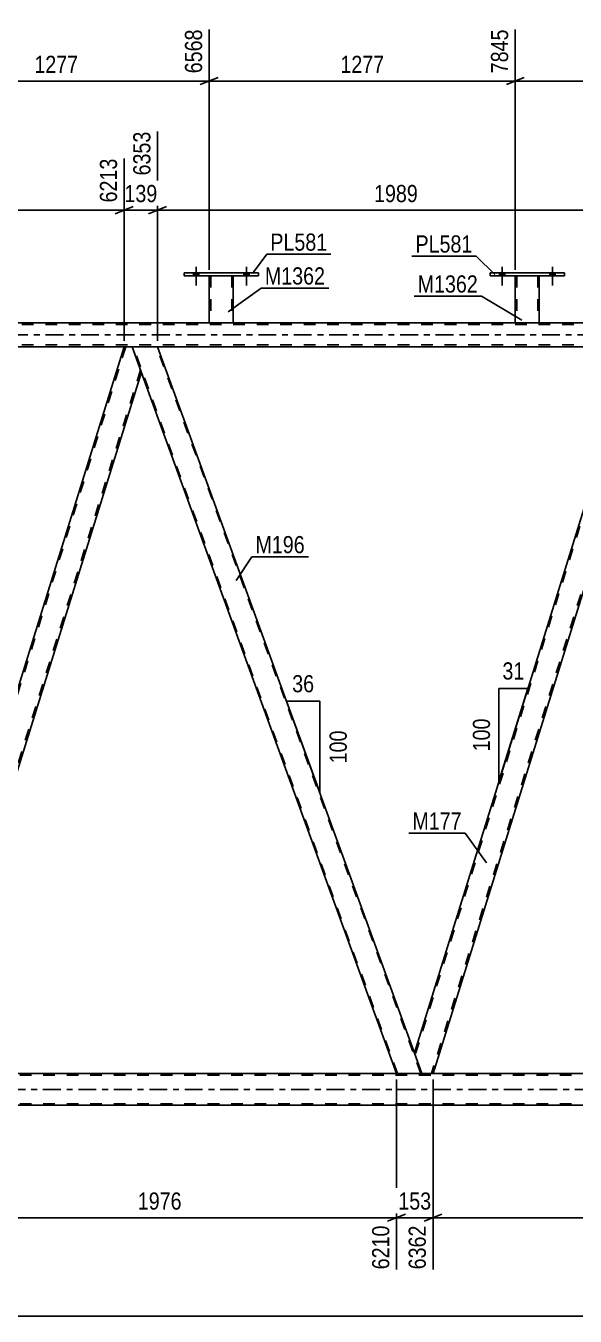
# Model space of a CAD drawing. Header units: millimetres. Extents: x -80 to 761, y -429 to 165.
# Drawn here: x 223.2 to 314.9, y -163.7 to 51.5 of the extents above; entities that cross this region are included whole.
import ezdxf

# ---------------------------------------------------------------- set-up
doc = ezdxf.new("R2010")
doc.units = ezdxf.units.MM
doc.linetypes.add('DXK_LINE_DOT2', pattern=[3.9198, 1.9599, -1.9599])
doc.linetypes.add('DXK_LINE_DOT3', pattern=[5.9187, 2.979, -0.9799, 0.9799, -0.9799])
doc.styles.add('Arial Narrow', font='ARIALN.TTF', dxfattribs={"height": 0.2})

# ---------------------------------------------------------------- blocks, each defined once
blk = doc.blocks.new('Part-814185468-3914 - 3674')
at = {"color": 7, "linetype": 'DXK_LINE_DOT2'}
for p, q in [((651.37, -123.46), (36.63, -123.46)), ((651.37, -128.26), (36.63, -128.26))]:
    blk.add_line(p, q, dxfattribs=at)
at = {"color": 2, "linetype": 'Continuous'}
for p, q in [((365.7, -123.22), (210.63, -123.22)), ((365.7, -128.5), (210.63, -128.5))]:
    blk.add_line(p, q, dxfattribs=at)
at = {"color": 7, "linetype": 'DXK_LINE_DOT3'}
blk.add_line((36.63, -125.86), (651.37, -125.86), dxfattribs=at)
blk = doc.blocks.new('Bolt-814185468-4140 - 3674')
at = {"linetype": 'Continuous'}
for points in [[(302.23, 9.84), (303.11, 9.84), (303.11, 10.32), (302.23, 10.32)], [(310.63, 9.84), (311.51, 9.84), (311.51, 10.32), (310.63, 10.32)]]:
    blk.add_hatch(color=1, dxfattribs=at).paths.add_polyline_path(points)
at = {"color": 1, "linetype": 'Continuous'}
for p, q in [((302.67, 11.32), (302.67, 8.2)), ((311.07, 11.32), (311.07, 8.2)), ((302.23, 10.32), (302.23, 9.84)), ((303.11, 10.32), (303.11, 9.84)), ((310.63, 10.32), (310.63, 9.84)), ((311.51, 10.32), (311.51, 9.84))]:
    blk.add_line(p, q, dxfattribs=at)
blk = doc.blocks.new('Part-814185468-3885 - 3674')
at = {"color": 7, "linetype": 'DXK_LINE_DOT2'}
for p, q in [((639.97, 1.68), (25.23, 1.68)), ((257.79, 2), (253.79, 2)), ((308.87, 2), (304.87, 2)), ((639.97, -1.68), (25.23, -1.68)), ((245.16, -2), (239.59, -2))]:
    blk.add_line(p, q, dxfattribs=at)
at = {"color": 7, "linetype": 'DXK_LINE_DOT3'}
blk.add_line((25.23, 0), (639.97, 0), dxfattribs=at)
at = {"color": 2, "linetype": 'Continuous'}
for p, q in [((253.79, 2), (206.71, 2)), ((304.87, 2), (257.79, 2)), ((355.95, 2), (308.87, 2)), ((239.59, -2), (160.03, -2)), ((324.72, -2), (245.16, -2))]:
    blk.add_line(p, q, dxfattribs=at)
blk = doc.blocks.new('Part-814185468-3891 - 3674')
at = {"color": 7, "linetype": 'DXK_LINE_DOT2'}
for p, q in [((239.84, -2), (203.02, -120.12)), ((242.32, -5.88), (205.74, -123.22)), ((242.45, -6.25), (242.44, -6.2)), ((242.45, -6.25), (242.44, -6.2)), ((203.31, -118.4), (202.89, -119.75)), ((204.15, -123.22), (202.89, -119.75)), ((207.5, -118.4), (206, -123.22)), ((206, -123.22), (204.15, -123.22))]:
    blk.add_line(p, q, dxfattribs=at)
at = {"color": 2, "linetype": 'Continuous'}
for p, q in [((239.59, -2), (203.31, -118.4)), ((240.91, -2), (239.59, -2)), ((242.44, -6.2), (240.91, -2)), ((242.45, -6.25), (207.5, -118.4))]:
    blk.add_line(p, q, dxfattribs=at)
blk = doc.blocks.new('Part-814185468-3929 - 3674')
at = {"color": 2, "linetype": 'Continuous'}
for p, q in [((324.72, -2), (288.02, -119.75)), ((326.04, -2), (324.72, -2)), ((327.57, -6.2), (326.04, -2)), ((327.59, -6.25), (291.13, -123.22)), ((289.28, -123.22), (288.04, -119.8))]:
    blk.add_line(p, q, dxfattribs=at)
at = {"color": 7, "linetype": 'DXK_LINE_DOT2'}
for p, q in [((324.97, -2), (288.16, -120.12)), ((327.45, -5.88), (290.88, -123.22)), ((327.59, -6.25), (327.57, -6.2)), ((327.59, -6.25), (327.57, -6.2)), ((288.02, -119.75), (288.04, -119.8)), ((291.13, -123.22), (289.28, -123.22))]:
    blk.add_line(p, q, dxfattribs=at)
blk = doc.blocks.new('Part-814185468-3949 - 3674')
at = {"color": 2, "linetype": 'Continuous'}
for p, q in [((245.16, -2), (240.91, -2)), ((288.04, -119.8), (245.16, -2)), ((285.03, -123.22), (242.44, -6.2))]:
    blk.add_line(p, q, dxfattribs=at)
at = {"color": 7, "linetype": 'DXK_LINE_DOT2'}
for p, q in [((240.91, -2), (242.44, -6.2)), ((285.2, -123.22), (241.08, -2)), ((289.11, -123.22), (244.99, -2)), ((289.28, -123.22), (288.04, -119.8)), ((285.03, -123.22), (289.28, -123.22))]:
    blk.add_line(p, q, dxfattribs=at)
blk = doc.blocks.new('Part-814185468-4072 - 3674')
at = {"color": 2, "linetype": 'Continuous'}
for p, q in [((304.87, 9.84), (304.87, 2)), ((308.87, 9.84), (308.87, 2)), ((304.87, 2), (308.87, 2))]:
    blk.add_line(p, q, dxfattribs=at)
at = {"color": 7, "linetype": 'DXK_LINE_DOT2'}
for p, q in [((304.87, 9.84), (308.87, 9.84)), ((304.87, 9.84), (304.87, 9.84)), ((304.87, 9.84), (304.87, 9.84)), ((305.11, 9.84), (305.11, 2)), ((308.63, 9.84), (308.63, 2)), ((308.87, 9.84), (308.87, 9.84)), ((308.87, 9.84), (308.87, 9.84)), ((308.57, 2), (308.61, 2)), ((308.57, 2), (308.61, 2)), ((308.61, 2), (308.63, 2)), ((308.61, 2), (308.63, 2))]:
    blk.add_line(p, q, dxfattribs=at)
blk = doc.blocks.new('Part-814185468-4077 - 3674')
at = {"color": 2, "linetype": 'Continuous'}
for p, q in [((300.67, 10.32), (300.67, 9.84)), ((313.07, 10.32), (300.67, 10.32)), ((300.67, 9.84), (313.07, 9.84)), ((313.07, 9.84), (313.07, 10.32))]:
    blk.add_line(p, q, dxfattribs=at)
blk = doc.blocks.new('Part-814185468-4082 - 3674')
at = {"color": 2, "linetype": 'Continuous'}
for p, q in [((253.79, 9.84), (253.79, 2)), ((257.79, 9.84), (257.79, 2)), ((253.79, 2), (257.79, 2))]:
    blk.add_line(p, q, dxfattribs=at)
at = {"color": 7, "linetype": 'DXK_LINE_DOT2'}
for p, q in [((253.79, 9.84), (257.79, 9.84)), ((253.79, 9.84), (253.79, 9.84)), ((253.79, 9.84), (253.79, 9.84)), ((254.03, 9.84), (254.03, 2)), ((257.55, 9.84), (257.55, 2)), ((257.79, 9.84), (257.79, 9.84)), ((257.79, 9.84), (257.79, 9.84)), ((257.49, 2), (257.53, 2)), ((257.49, 2), (257.53, 2)), ((257.53, 2), (257.55, 2)), ((257.53, 2), (257.55, 2))]:
    blk.add_line(p, q, dxfattribs=at)
blk = doc.blocks.new('Part-814185468-4087 - 3674')
at = {"color": 2, "linetype": 'Continuous'}
for p, q in [((249.59, 10.32), (249.59, 9.84)), ((261.99, 10.32), (249.59, 10.32)), ((249.59, 9.84), (261.99, 9.84)), ((261.99, 9.84), (261.99, 10.32))]:
    blk.add_line(p, q, dxfattribs=at)
blk = doc.blocks.new('Bolt-814185468-4141 - 3674')
at = {"linetype": 'Continuous'}
for points in [[(302.23, 9.84), (303.11, 9.84), (303.11, 10.32), (302.23, 10.32)], [(310.63, 9.84), (311.51, 9.84), (311.51, 10.32), (310.63, 10.32)]]:
    blk.add_hatch(color=1, dxfattribs=at).paths.add_polyline_path(points)
at = {"color": 1, "linetype": 'Continuous'}
for p, q in [((302.67, 11.32), (302.67, 8.2)), ((311.07, 11.32), (311.07, 8.2)), ((302.23, 10.32), (302.23, 9.84)), ((303.11, 10.32), (303.11, 9.84)), ((310.63, 10.32), (310.63, 9.84)), ((311.51, 10.32), (311.51, 9.84))]:
    blk.add_line(p, q, dxfattribs=at)
blk = doc.blocks.new('Bolt-814185468-4142 - 3674')
at = {"linetype": 'Continuous'}
for points in [[(251.15, 9.84), (252.03, 9.84), (252.03, 10.32), (251.15, 10.32)], [(259.55, 9.84), (260.43, 9.84), (260.43, 10.32), (259.55, 10.32)]]:
    blk.add_hatch(color=1, dxfattribs=at).paths.add_polyline_path(points)
at = {"color": 1, "linetype": 'Continuous'}
for p, q in [((251.59, 11.32), (251.59, 8.2)), ((259.99, 11.32), (259.99, 8.2)), ((251.15, 10.32), (251.15, 9.84)), ((252.03, 10.32), (252.03, 9.84)), ((259.55, 10.32), (259.55, 9.84)), ((260.43, 10.32), (260.43, 9.84))]:
    blk.add_line(p, q, dxfattribs=at)
blk = doc.blocks.new('Bolt-814185468-4143 - 3674')
at = {"linetype": 'Continuous'}
for points in [[(251.15, 9.84), (252.03, 9.84), (252.03, 10.32), (251.15, 10.32)], [(259.55, 9.84), (260.43, 9.84), (260.43, 10.32), (259.55, 10.32)]]:
    blk.add_hatch(color=1, dxfattribs=at).paths.add_polyline_path(points)
at = {"color": 1, "linetype": 'Continuous'}
for p, q in [((251.59, 11.32), (251.59, 8.2)), ((259.99, 11.32), (259.99, 8.2)), ((251.15, 10.32), (251.15, 9.84)), ((252.03, 10.32), (252.03, 9.84)), ((259.55, 10.32), (259.55, 9.84)), ((260.43, 10.32), (260.43, 9.84))]:
    blk.add_line(p, q, dxfattribs=at)
blk = doc.blocks.new('StraightDimension-814185468-9034 - 3674')
at = {"color": 7, "linetype": 'Continuous'}
for p, q in [((202.71, 10.84), (202.71, 50.91)), ((253.79, 10.84), (253.79, 50.91)), ((204.21, 42.9), (201.21, 41.7)), ((202.71, 42.3), (253.79, 42.3)), ((252.29, 41.7), (255.29, 42.9))]:
    blk.add_line(p, q, dxfattribs=at)
at = {"color": 0, "linetype": 'Continuous'}
blk.add_wipeout([(253.19, 51.51), (248.99, 51.51), (248.99, 43), (253.19, 43)], dxfattribs=at)
at = {"color": 0}
blk.add_wipeout([(232.5, 43.05), (232.5, 47.25), (223.99, 47.25), (223.99, 43.05)], dxfattribs=at)
at = {"color": 3, "linetype": 'Continuous', "style": 'Arial Narrow'}
blk.add_text('6568', height=2.863, rotation=90.0002, dxfattribs=at).set_placement((252.59, 43.6))
at = {"color": 3, "style": 'Arial Narrow'}
blk.add_text('1277', height=2.863, dxfattribs=at).set_placement((224.59, 43.65))
blk = doc.blocks.new('AngleDimension-814185468-9836 - 3674')
at = {"color": 7, "linetype": 'Continuous'}
for p, q in [((269.03, -67.57), (266.68, -61.13)), ((272.23, -61.13), (266.68, -61.13)), ((272.23, -76.35), (266.68, -61.13)), ((272.23, -76.35), (272.23, -61.13))]:
    blk.add_line(p, q, dxfattribs=at)
at = {"color": 0}
for points in [[(271.88, -60.23), (271.88, -56.03), (267.03, -56.03), (267.03, -60.23)], [(277.33, -65.4), (273.13, -65.4), (273.13, -72.08), (277.33, -72.08)]]:
    blk.add_wipeout(points, dxfattribs=at)
at = {"color": 3, "style": 'Arial Narrow'}
blk.add_text('36', height=2.863, dxfattribs=at).set_placement((267.63, -59.63))
blk.add_text('100', height=2.863, rotation=90.0002, dxfattribs=at).set_placement((276.73, -71.48))
blk = doc.blocks.new('AngleDimension-814185468-4335 - 3674')
at = {"color": 7, "linetype": 'Continuous'}
for p, q in [((302.14, -59), (306.96, -59)), ((302.14, -74.47), (306.96, -59)), ((302.14, -74.47), (302.14, -59)), ((303.05, -71.54), (306.96, -59))]:
    blk.add_line(p, q, dxfattribs=at)
at = {"color": 0}
for points in [[(306.97, -58.1), (306.97, -53.9), (302.12, -53.9), (302.12, -58.1)], [(301.23, -63.39), (297.03, -63.39), (297.03, -70.08), (301.23, -70.08)]]:
    blk.add_wipeout(points, dxfattribs=at)
at = {"color": 3, "style": 'Arial Narrow'}
blk.add_text('31', height=2.863, dxfattribs=at).set_placement((302.72, -57.5))
blk.add_text('100', height=2.863, rotation=90.0002, dxfattribs=at).set_placement((300.64, -69.48))
blk = doc.blocks.new('StraightDimension-814185468-4560 - 3674')
at = {"color": 7, "linetype": 'Continuous'}
for p, q in [((206, -124.22), (206, -155.86)), ((285.03, -124.22), (285.03, -155.86)), ((207.5, -146.65), (204.5, -147.85)), ((206, -147.25), (285.03, -147.25)), ((283.53, -147.85), (286.53, -146.65))]:
    blk.add_line(p, q, dxfattribs=at)
at = {"color": 0}
blk.add_wipeout([(249.77, -146.5), (249.77, -142.3), (241.26, -142.3), (241.26, -146.5)], dxfattribs=at)
at = {"color": 0, "linetype": 'Continuous'}
blk.add_wipeout([(284.43, -147.95), (280.23, -147.95), (280.23, -156.46), (284.43, -156.46)], dxfattribs=at)
at = {"color": 3, "style": 'Arial Narrow'}
blk.add_text('1976', height=2.863, dxfattribs=at).set_placement((241.86, -145.9))
at = {"color": 3, "linetype": 'Continuous', "style": 'Arial Narrow'}
blk.add_text('6210', height=2.863, rotation=90.0002, dxfattribs=at).set_placement((283.83, -155.86))
blk = doc.blocks.new('StraightDimension-814185468-4579 - 3674')
at = {"color": 7, "linetype": 'Continuous'}
for p, q in [((285.03, -124.22), (285.03, -155.86)), ((291.13, -124.22), (291.13, -155.86)), ((283.53, -147.85), (286.53, -146.65)), ((285.03, -147.25), (291.13, -147.25)), ((292.63, -146.65), (289.63, -147.85))]:
    blk.add_line(p, q, dxfattribs=at)
at = {"color": 0}
blk.add_wipeout([(291.42, -146.5), (291.42, -142.3), (284.74, -142.3), (284.74, -146.5)], dxfattribs=at)
at = {"color": 0, "linetype": 'Continuous'}
blk.add_wipeout([(290.53, -147.95), (286.33, -147.95), (286.33, -156.46), (290.53, -156.46)], dxfattribs=at)
at = {"color": 3, "style": 'Arial Narrow'}
blk.add_text('153', height=2.863, dxfattribs=at).set_placement((285.34, -145.9))
at = {"color": 3, "linetype": 'Continuous', "style": 'Arial Narrow'}
blk.add_text('6362', height=2.863, rotation=90.0002, dxfattribs=at).set_placement((289.93, -155.86))
blk = doc.blocks.new('StraightDimension-814185468-4598 - 3674')
at = {"color": 7, "linetype": 'Continuous'}
for p, q in [((291.13, -124.22), (291.13, -155.86)), ((370.16, -124.22), (370.16, -155.86)), ((292.63, -146.65), (289.63, -147.85)), ((291.13, -147.25), (370.16, -147.25)), ((368.66, -147.85), (371.66, -146.65))]:
    blk.add_line(p, q, dxfattribs=at)
at = {"color": 0}
blk.add_wipeout([(334.9, -146.5), (334.9, -142.3), (326.39, -142.3), (326.39, -146.5)], dxfattribs=at)
at = {"color": 0, "linetype": 'Continuous'}
blk.add_wipeout([(369.56, -147.95), (365.36, -147.95), (365.36, -156.46), (369.56, -156.46)], dxfattribs=at)
at = {"color": 3, "style": 'Arial Narrow'}
blk.add_text('1976', height=2.863, dxfattribs=at).set_placement((326.99, -145.9))
at = {"color": 3, "linetype": 'Continuous', "style": 'Arial Narrow'}
blk.add_text('8338', height=2.863, rotation=90.0002, dxfattribs=at).set_placement((368.96, -155.86))
blk = doc.blocks.new('StraightDimension-814185468-4713 - 3674')
at = {"color": 7, "linetype": 'Continuous'}
blk.add_line((-0.64, -163.67), (662.23, -163.67), dxfattribs=at)
blk = doc.blocks.new('StraightDimension-814185468-9032 - 3674')
at = {"color": 7, "linetype": 'Continuous'}
for p, q in [((304.87, 10.84), (304.87, 50.91)), ((355.95, 10.84), (355.95, 50.91)), ((306.37, 42.9), (303.37, 41.7)), ((304.87, 42.3), (355.95, 42.3)), ((354.45, 41.7), (357.45, 42.9))]:
    blk.add_line(p, q, dxfattribs=at)
at = {"color": 0, "linetype": 'Continuous'}
blk.add_wipeout([(355.35, 51.51), (351.15, 51.51), (351.15, 43), (355.35, 43)], dxfattribs=at)
at = {"color": 0}
blk.add_wipeout([(334.66, 43.05), (334.66, 47.25), (326.15, 47.25), (326.15, 43.05)], dxfattribs=at)
at = {"color": 3, "linetype": 'Continuous', "style": 'Arial Narrow'}
blk.add_text('9122', height=2.863, rotation=90.0002, dxfattribs=at).set_placement((354.75, 43.6))
at = {"color": 3, "style": 'Arial Narrow'}
blk.add_text('1277', height=2.863, dxfattribs=at).set_placement((326.75, 43.65))
blk = doc.blocks.new('StraightDimension-814185468-9033 - 3674')
at = {"color": 7, "linetype": 'Continuous'}
for p, q in [((253.79, 10.84), (253.79, 50.91)), ((304.87, 10.84), (304.87, 50.91)), ((255.29, 42.9), (252.29, 41.7)), ((253.79, 42.3), (304.87, 42.3)), ((303.37, 41.7), (306.37, 42.9))]:
    blk.add_line(p, q, dxfattribs=at)
at = {"color": 0, "linetype": 'Continuous'}
blk.add_wipeout([(304.27, 51.51), (300.07, 51.51), (300.07, 43), (304.27, 43)], dxfattribs=at)
at = {"color": 0}
blk.add_wipeout([(283.58, 43.05), (283.58, 47.25), (275.07, 47.25), (275.07, 43.05)], dxfattribs=at)
at = {"color": 3, "linetype": 'Continuous', "style": 'Arial Narrow'}
blk.add_text('7845', height=2.863, rotation=90.0002, dxfattribs=at).set_placement((303.67, 43.6))
at = {"color": 3, "style": 'Arial Narrow'}
blk.add_text('1277', height=2.863, dxfattribs=at).set_placement((275.67, 43.65))
blk = doc.blocks.new('StraightDimension-814185468-10863 - 3674')
at = {"color": 7, "linetype": 'Continuous'}
for p, q in [((245.16, -1), (245.16, 33.87)), ((324.72, -1), (324.72, 29.37)), ((246.66, 21.36), (243.66, 20.16)), ((245.16, 20.76), (324.72, 20.76)), ((323.22, 20.16), (326.22, 21.36))]:
    blk.add_line(p, q, dxfattribs=at)
at = {"color": 0, "linetype": 'Continuous'}
blk.add_wipeout([(324.12, 29.97), (319.92, 29.97), (319.92, 21.46), (324.12, 21.46)], dxfattribs=at)
at = {"color": 0}
blk.add_wipeout([(289.2, 21.51), (289.2, 25.71), (280.69, 25.71), (280.69, 21.51)], dxfattribs=at)
at = {"color": 3, "linetype": 'Continuous', "style": 'Arial Narrow'}
blk.add_text('8342', height=2.863, rotation=90.0002, dxfattribs=at).set_placement((323.52, 22.06))
at = {"color": 3, "style": 'Arial Narrow'}
blk.add_text('1989', height=2.863, dxfattribs=at).set_placement((281.29, 22.11))
blk = doc.blocks.new('StraightDimension-814185468-10864 - 3674')
at = {"color": 7, "linetype": 'Continuous'}
for p, q in [((245.16, -1), (245.16, 33.87)), ((239.59, -1), (239.59, 29.37)), ((238.09, 20.16), (241.09, 21.36)), ((239.59, 20.76), (245.16, 20.76)), ((246.66, 21.36), (243.66, 20.16))]:
    blk.add_line(p, q, dxfattribs=at)
at = {"color": 0}
blk.add_wipeout([(245.72, 21.51), (245.72, 25.71), (239.03, 25.71), (239.03, 21.51)], dxfattribs=at)
at = {"color": 0, "linetype": 'Continuous'}
blk.add_wipeout([(244.56, 34.47), (240.36, 34.47), (240.36, 25.96), (244.56, 25.96)], dxfattribs=at)
at = {"color": 3, "linetype": 'Continuous', "style": 'Arial Narrow'}
blk.add_text('6353', height=2.863, rotation=90.0002, dxfattribs=at).set_placement((243.96, 26.56))
at = {"color": 3, "style": 'Arial Narrow'}
blk.add_text('139', height=2.863, dxfattribs=at).set_placement((239.63, 22.11))
blk = doc.blocks.new('StraightDimension-814185468-10865 - 3674')
at = {"color": 7, "linetype": 'Continuous'}
for p, q in [((160.03, -1), (160.03, 33.87)), ((239.59, -1), (239.59, 29.37)), ((161.53, 21.36), (158.53, 20.16)), ((160.03, 20.76), (239.59, 20.76)), ((238.09, 20.16), (241.09, 21.36))]:
    blk.add_line(p, q, dxfattribs=at)
at = {"color": 0, "linetype": 'Continuous'}
blk.add_wipeout([(238.99, 29.97), (234.79, 29.97), (234.79, 21.46), (238.99, 21.46)], dxfattribs=at)
at = {"color": 0}
blk.add_wipeout([(204.07, 21.51), (204.07, 25.71), (195.55, 25.71), (195.55, 21.51)], dxfattribs=at)
at = {"color": 3, "linetype": 'Continuous', "style": 'Arial Narrow'}
blk.add_text('6213', height=2.863, rotation=90.0002, dxfattribs=at).set_placement((238.39, 22.06))
at = {"color": 3, "style": 'Arial Narrow'}
blk.add_text('1989', height=2.863, dxfattribs=at).set_placement((196.15, 22.11))
blk = doc.blocks.new('Mark-814185468-4073 - 3674')
at = {"color": 0}
blk.add_wipeout([(297.72, 13.7), (297.72, 16.7), (288.21, 16.7), (288.21, 13.7)], dxfattribs=at)
blk.add_wipeout([(297.72, 13.7), (297.72, 16.7), (288.21, 16.7), (288.21, 13.7)], dxfattribs=at)
at = {"color": 30, "linetype": 'Continuous'}
for p in [(287.61, 13.1), (301.44, 10.02)]:
    blk.add_line(p, (298.32, 13.1), dxfattribs=at)
at = {"color": 3, "style": 'Arial Narrow'}
blk.add_text('PL581', height=2.863, dxfattribs=at).set_placement((288.21, 13.7))
blk = doc.blocks.new('Mark-814185468-3925 - 3674')
at = {"color": 0}
blk.add_wipeout([(295.92, -82.53), (295.92, -79.53), (287.69, -79.53), (287.69, -82.53)], dxfattribs=at)
blk.add_wipeout([(295.92, -82.53), (295.92, -79.53), (287.69, -79.53), (287.69, -82.53)], dxfattribs=at)
at = {"color": 30, "linetype": 'Continuous'}
for p in [(287.09, -83.13), (300.05, -88.08)]:
    blk.add_line(p, (296.52, -83.13), dxfattribs=at)
at = {"color": 3, "style": 'Arial Narrow'}
blk.add_text('M177', height=2.863, dxfattribs=at).set_placement((287.69, -82.53))
blk = doc.blocks.new('Mark-814185468-3945 - 3674')
at = {"color": 0}
blk.add_wipeout([(269.73, -36.44), (269.73, -33.44), (261.5, -33.44), (261.5, -36.44)], dxfattribs=at)
blk.add_wipeout([(269.73, -36.44), (269.73, -33.44), (261.5, -33.44), (261.5, -36.44)], dxfattribs=at)
at = {"color": 30, "linetype": 'Continuous'}
for p, q in [((258.28, -41), (260.9, -37.04)), ((260.9, -37.04), (270.33, -37.04))]:
    blk.add_line(p, q, dxfattribs=at)
at = {"color": 3, "style": 'Arial Narrow'}
blk.add_text('M196', height=2.863, dxfattribs=at).set_placement((261.5, -36.44))
blk = doc.blocks.new('Mark-814185468-4068 - 3674')
at = {"color": 0}
blk.add_wipeout([(298.62, 7.03), (298.62, 10.03), (288.57, 10.03), (288.57, 7.03)], dxfattribs=at)
blk.add_wipeout([(298.62, 7.03), (298.62, 10.03), (288.57, 10.03), (288.57, 7.03)], dxfattribs=at)
at = {"color": 30, "linetype": 'Continuous'}
for p in [(287.97, 6.43), (305.95, 2.41)]:
    blk.add_line(p, (299.22, 6.43), dxfattribs=at)
at = {"color": 3, "style": 'Arial Narrow'}
blk.add_text('M1362', height=2.863, dxfattribs=at).set_placement((288.57, 7.03))
blk = doc.blocks.new('Mark-814185468-4078 - 3674')
at = {"color": 0}
blk.add_wipeout([(273.12, 8.37), (273.12, 11.37), (263.07, 11.37), (263.07, 8.37)], dxfattribs=at)
blk.add_wipeout([(273.12, 8.37), (273.12, 11.37), (263.07, 11.37), (263.07, 8.37)], dxfattribs=at)
at = {"color": 30, "linetype": 'Continuous'}
for p, q in [((256.94, 3.8), (262.47, 7.77)), ((262.47, 7.77), (273.72, 7.77))]:
    blk.add_line(p, q, dxfattribs=at)
at = {"color": 3, "style": 'Arial Narrow'}
blk.add_text('M1362', height=2.863, dxfattribs=at).set_placement((263.07, 8.37))
blk = doc.blocks.new('Mark-814185468-4083 - 3674')
at = {"color": 0}
blk.add_wipeout([(273.49, 14.01), (273.49, 17.01), (263.98, 17.01), (263.98, 14.01)], dxfattribs=at)
blk.add_wipeout([(273.49, 14.01), (273.49, 17.01), (263.98, 17.01), (263.98, 14.01)], dxfattribs=at)
at = {"color": 30, "linetype": 'Continuous'}
for p, q in [((261.01, 10.19), (263.38, 13.41)), ((263.38, 13.41), (274.09, 13.41))]:
    blk.add_line(p, q, dxfattribs=at)
at = {"color": 3, "style": 'Arial Narrow'}
blk.add_text('PL581', height=2.863, dxfattribs=at).set_placement((263.98, 14.01))

msp = doc.modelspace()

# ---------------------------------------------------------------- block references
for name in ['Bolt-814185468-4142 - 3674', 'Bolt-814185468-4143 - 3674', 'Bolt-814185468-4140 - 3674', 'Bolt-814185468-4141 - 3674', 'Part-814185468-4087 - 3674', 'Part-814185468-4082 - 3674', 'Part-814185468-4077 - 3674', 'Part-814185468-4072 - 3674', 'Part-814185468-3885 - 3674', 'Part-814185468-3891 - 3674', 'Part-814185468-3949 - 3674', 'Part-814185468-3929 - 3674', 'Part-814185468-3914 - 3674']:
    msp.add_blockref(name, (0, 0))

# ---------------------------------------------------------------- next in the draw order: block references
for name in ['StraightDimension-814185468-9034 - 3674', 'StraightDimension-814185468-9032 - 3674', 'AngleDimension-814185468-4335 - 3674', 'AngleDimension-814185468-9836 - 3674', 'StraightDimension-814185468-4560 - 3674']:
    msp.add_blockref(name, (0, 0))

# ---------------------------------------------------------------- next in the draw order: block references
for name in ['StraightDimension-814185468-9033 - 3674', 'StraightDimension-814185468-4579 - 3674']:
    msp.add_blockref(name, (0, 0))

# ---------------------------------------------------------------- next in the draw order: block references
for name in ['StraightDimension-814185468-10863 - 3674', 'StraightDimension-814185468-4598 - 3674']:
    msp.add_blockref(name, (0, 0))

# ---------------------------------------------------------------- next in the draw order: block references
for name in ['StraightDimension-814185468-10864 - 3674', 'Mark-814185468-4073 - 3674', 'Mark-814185468-4078 - 3674', 'StraightDimension-814185468-4713 - 3674']:
    msp.add_blockref(name, (0, 0))

# ---------------------------------------------------------------- next in the draw order: block references
for name in ['StraightDimension-814185468-10865 - 3674', 'Mark-814185468-4083 - 3674', 'Mark-814185468-4068 - 3674', 'Mark-814185468-3945 - 3674', 'Mark-814185468-3925 - 3674']:
    msp.add_blockref(name, (0, 0))

doc.saveas('drawing.dxf')
